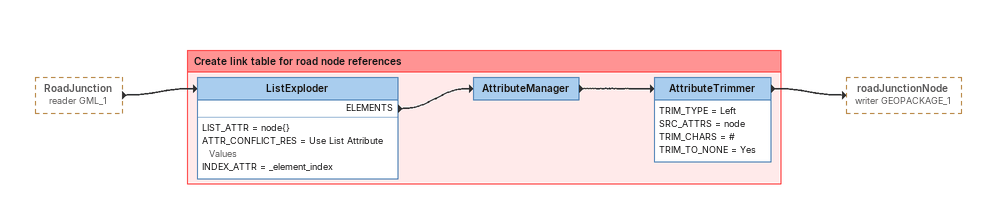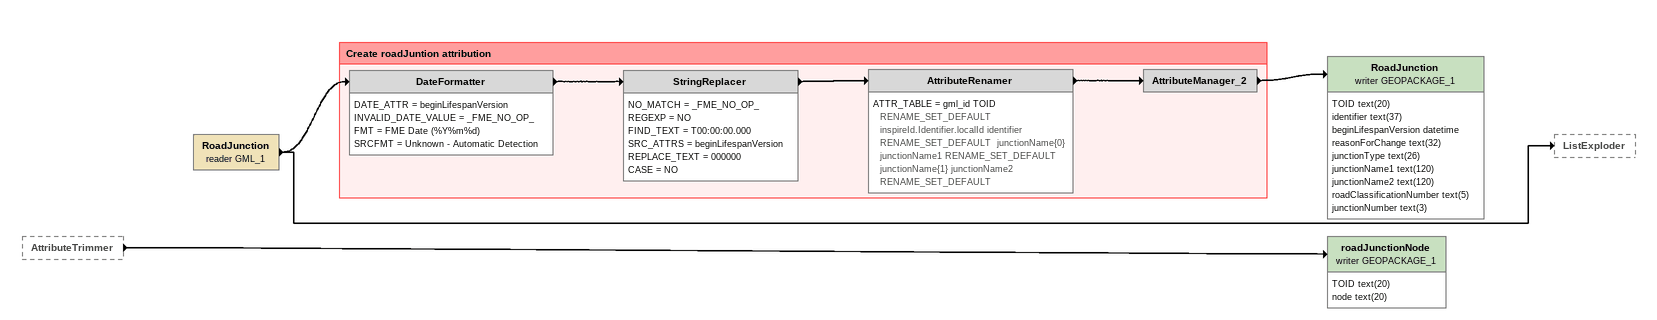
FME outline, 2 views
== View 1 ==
RoadJunction (reader GML_1) [outside]
    -> ListExploder

Bookmark: Create link table for road node references
ListExploder
    LIST_ATTR = node{}
    ATTR_CONFLICT_RES = Use List Attribute Values
    INDEX_ATTR = _element_index
    ELEMENTS -> AttributeManager
AttributeManager
    -> AttributeTrimmer
AttributeTrimmer
    TRIM_TYPE = Left
    SRC_ATTRS = node
    TRIM_CHARS = #
    TRIM_TO_NONE = Yes
    -> roadJunctionNode (writer GEOPACKAGE_1)

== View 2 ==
AttributeTrimmer [outside]
    -> roadJunctionNode (writer GEOPACKAGE_1)
RoadJunction (reader GML_1)
    -> DateFormatter
    -> ListExploder
RoadJunction (writer GEOPACKAGE_1)
    attributes: TOID text(20), identifier text(37), beginLifespanVersion datetime, reasonForChange text(32), junctionType text(26), junctionName1 text(120), junctionName2 text(120), roadClassificationNumber text(5), junctionNumber text(3)
roadJunctionNode (writer GEOPACKAGE_1)
    attributes: TOID text(20), node text(20)

Bookmark: Create roadJuntion attribution
DateFormatter
    DATE_ATTR = beginLifespanVersion
    INVALID_DATE_VALUE = _FME_NO_OP_
    FMT = FME Date (%Y%m%d)
    SRCFMT = Unknown - Automatic Detection
    -> StringReplacer
StringReplacer
    NO_MATCH = _FME_NO_OP_
    REGEXP = NO
    FIND_TEXT = T00:00:00.000
    SRC_ATTRS = beginLifespanVersion
    REPLACE_TEXT = 000000
    CASE = NO
    -> AttributeRenamer
AttributeRenamer
    ATTR_TABLE = gml_id TOID RENAME_SET_DEFAULT  inspireId.Identifier.localId identifier RENAME_SET_DEFAULT  junctionName{0} junctionName1 RENAME_SET_DEFAULT  junctionName{1} junctionName2 RENAME_SET_DEFAULT
    -> AttributeManager_2
AttributeManager_2
    -> RoadJunction (writer GEOPACKAGE_1)
